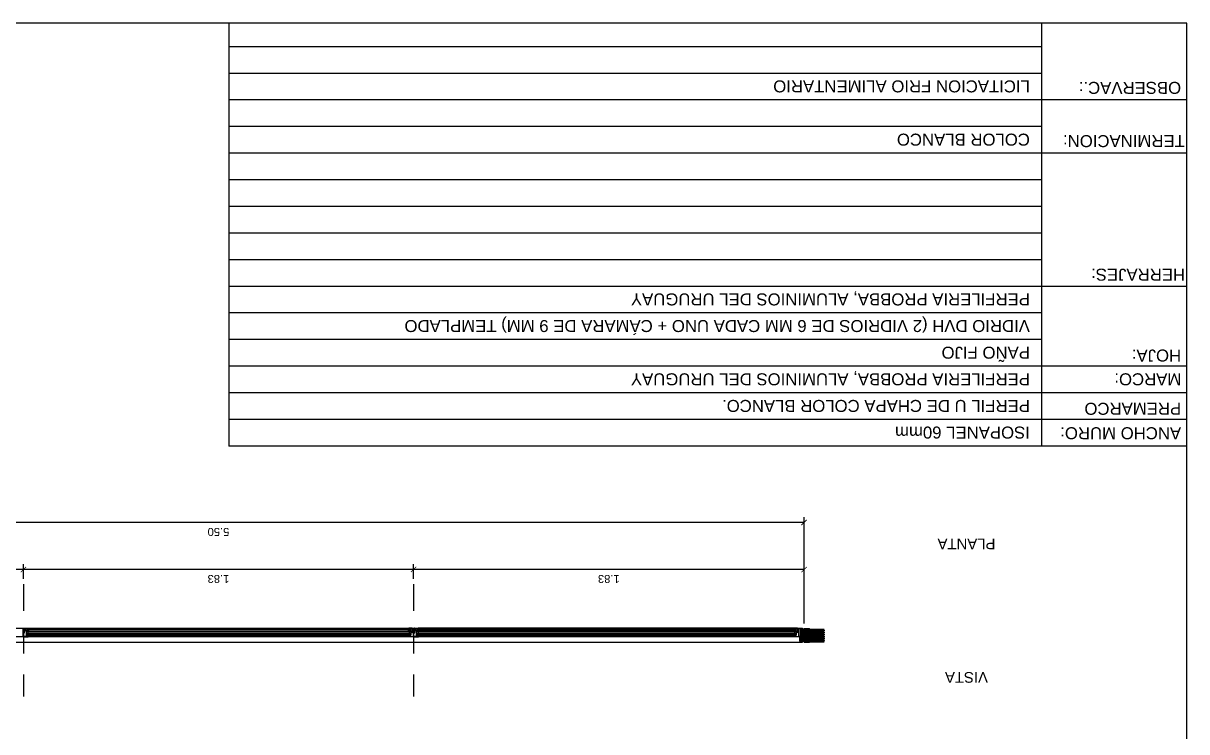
# Model space of a CAD drawing. Header units: millimetres. Extents: x -108.9 to -34.4, y 209.3 to 216.5.
# Drawn here: x -49.32 to -43.85, y 213.15 to 216.48 of the extents above; entities that cross this region are included whole.
import ezdxf

# ---------------------------------------------------------------- set-up
doc = ezdxf.new("R2010")
doc.units = ezdxf.units.MM
doc.linetypes.add('CENTER', pattern=[2, 1.25, -0.25, 0.25, -0.25])
for name, color, linetype in [('25-cotas', 140, 'Continuous'), ('ACCESORIOS', 13, 'Continuous'), ('Carpinteria', 1, 'Continuous'), ('PERFILES', 2, 'Continuous'), ('SOLID', 253, 'Continuous'), ('TXT', 3, 'Continuous'), ('V-00', 8, 'Continuous'), ('V-01', 1, 'Continuous')]:
    doc.layers.add(name, color=color, linetype=linetype)
doc.styles.add('arial', font='arial.ttf')
doc.styles.add('DIM', font='arial.ttf')
doc.styles.get("Standard").update_dxf_attribs({"font": 'arial.ttf'})
doc.dimstyles.new('Cota-025', dxfattribs={"dimscale": 25, "dimtxt": 0.0015, "dimasz": 0.001, "dimexe": 0.001, "dimexo": 0.001, "dimgap": 0.001, "dimtad": 1, "dimzin": 4, "dimdsep": 46, "dimtxsty": 'DIM', "dimblk1": 'ARCHTICK', "dimblk2": 'ARCHTICK', "dimsah": 1, "dimcen": 0.0005, "dimclrd": 15, "dimclre": 9, "dimclrt": 140, "dimaunit": 1, "dimadec": 0, "dimazin": 0, "dimtfac": 1, "dimtix": 1, "dimtofl": 0, "dimtmove": 2, "dimatfit": 3, "dimldrblk": 'DOT', "dimfxl": 1, "dimtolj": 1, "dimtzin": 4, "dimarcsym": 0})

# ---------------------------------------------------------------- blocks, each defined once
blk = doc.blocks.new('11362366')
at = {"layer": 'PERFILES'}
for points in [[(375.2, 97.6, 0.017126), (374.9, 100.5, 0.051213), (373.6, 105.3, 0.067048), (372.1, 108.1, 0.236888), (368.5, 110), (350.2, 110, -0.414214), (349.2, 111), (349.2, 136.9, 0.310312), (348.9, 137.2), (345.5, 137.2, 0.414214), (345.2, 136.9), (345.2, 135.9, 0.414214), (346.1, 135), (346.1, 135.7, -0.414214), (346.4, 136), (347.9, 136, -0.414214), (348.2, 135.7), (348.2, 130.8, -0.414214), (347.9, 130.5), (346.4, 130.5, -0.414214), (346.1, 130.8), (346.1, 131.5, 0.414214), (345.2, 130.6), (345.2, 129.5, 0.414214), (345.5, 129.2), (347.8, 129.2, -0.414214), (348.1, 128.9), (348.1, 115.2), (334.8, 115.2), (334.5, 115.5), (334.2, 115.2), (333.2, 115.2), (332.9, 115.5), (332.6, 115.2), (330.5, 115.2, -0.414214), (330.2, 115.5), (330.2, 119.9, 0.414214), (329.9, 120.2), (327.9, 120.2, 0.198912), (327.6, 120.1), (326.9, 119.4, 0.188115), (326.7, 118.9, 0.376845), (327.4, 118.2), (328.6, 118.2, -0.414214), (328.9, 117.9), (328.9, 115.5, -0.414214), (328.6, 115.2), (310.8, 115.2, -0.414214), (310.5, 115.5), (310.5, 117.9, -0.414214), (310.8, 118.2), (312, 118.2, 0.380473), (312.7, 118.9), (312.7, 118.9, 0.188115), (312.5, 119.4), (311.8, 120.1, 0.198912), (311.6, 120.2), (309.5, 120.2, 0.414214), (309.2, 119.9), (309.2, 97.3), (316.1, 97.3), (316.1, 91.3), (311.2, 91.3), (311.2, 90.2), (317.2, 90.2), (317.2, 90.7), (319.2, 90.7), (319.2, 91.8), (317.2, 91.8), (317.2, 97.3), (324.4, 97.3), (324.7, 97), (325, 97.3), (325.5, 97.3), (325.8, 97), (326.1, 97.3), (357.2, 97.3), (358.4, 97.3), (358.7, 97), (359, 97.3), (359.5, 97.3), (359.8, 97), (360.1, 97.3), (367.2, 97.3), (367.2, 91.8), (365.2, 91.8), (365.2, 90.7), (367.2, 90.7), (367.2, 90.2), (373.2, 90.2), (373.2, 91.3), (368.3, 91.3), (368.3, 97.3), (374.9, 97.3, 0.439514)], [(311.3, 114.1), (310.3, 113.1), (310.3, 110), (312.5, 110), (312.5, 108.9), (310.3, 108.9), (310.3, 98.4), (357.2, 98.4), (374.1, 98.4, 0.011867), (373.8, 100.3, 0.051213), (372.6, 104.9, 0.067), (371.2, 107.4, 0.236741), (368.5, 108.9), (368.2, 108.9), (368.2, 107.5), (367.1, 107.5), (367.1, 108.9), (348.1, 108.9), (348.1, 113.1), (347.1, 114.1)]]:
    blk.add_lwpolyline(points, format="xyb", close=True, dxfattribs=at)
blk = doc.blocks.new('_ArchTick')
at = {"color": 0, "linetype": 'ByBlock', "const_width": 0.15}
blk.add_lwpolyline([(-0.5, -0.5), (0.5, 0.5)], dxfattribs=at)
blk = doc.blocks.new('*D33')
at = {"layer": '25-cotas', "color": 9, "lineweight": -2, "transparency": 16777216}
for p, q in [((-51.1502, 213.6589), (-51.1502, 214.1576)), ((-45.6502, 213.6589), (-45.6502, 214.1576))]:
    blk.add_line(p, q, dxfattribs=at)
at = {"layer": '25-cotas', "color": 15, "lineweight": -2, "transparency": 16777216}
blk.add_line((-45.6502, 214.1326), (-51.1502, 214.1326), dxfattribs=at)
at = {"layer": 'DEFPOINTS', "color": 0, "transparency": 16777216}
for p in [(-51.1502, 214.1326), (-51.1502, 213.6339), (-45.6502, 213.6339)]:
    blk.add_point(p, dxfattribs=at)
at = {"layer": '25-cotas', "color": 15, "lineweight": -2, "transparency": 16777216, "xscale": 0.025, "yscale": 0.025, "zscale": 0.025, "rotation": 180}
blk.add_blockref('_ArchTick', (-51.1502, 214.1326), dxfattribs=at)
at = {"layer": '25-cotas', "color": 15, "lineweight": -2, "transparency": 16777216, "xscale": 0.025, "yscale": 0.025, "zscale": 0.025}
blk.add_blockref('_ArchTick', (-45.6502, 214.1326), dxfattribs=at)
at = {"layer": '25-cotas', "color": 140, "transparency": 16777216, "insert": (-48.4002, 214.0884), "char_height": 0.0375, "attachment_point": 5, "rotation": 180, "style": 'DIM'}
blk.add_mtext('\\A1;5.50', dxfattribs=at)
blk = doc.blocks.new('_Dot')
at = {"color": 0, "linetype": 'ByBlock', "lineweight": -2}
blk.add_line((-0.5, 0), (-1, 0), dxfattribs=at)
at = {"color": 0, "linetype": 'ByBlock', "const_width": 0.5}
blk.add_lwpolyline([(-0.25, 0, 1), (0.25, 0, 1)], format="xyb", close=True, dxfattribs=at)
blk = doc.blocks.new('*D34')
at = {"layer": '25-cotas', "color": 9, "lineweight": -2, "transparency": 16777216}
for p, q in [((-47.4842, 213.868), (-47.4842, 213.9367)), ((-45.6502, 213.9332), (-45.6502, 213.9367))]:
    blk.add_line(p, q, dxfattribs=at)
at = {"layer": '25-cotas', "color": 15, "lineweight": -2, "transparency": 16777216}
blk.add_line((-45.6502, 213.9117), (-47.4842, 213.9117), dxfattribs=at)
at = {"layer": 'DEFPOINTS', "color": 0, "transparency": 16777216}
for p in [(-47.4842, 213.9117), (-45.6502, 213.9082), (-47.4842, 213.843)]:
    blk.add_point(p, dxfattribs=at)
at = {"layer": '25-cotas', "color": 15, "lineweight": -2, "transparency": 16777216, "xscale": 0.025, "yscale": 0.025, "zscale": 0.025, "rotation": 180}
blk.add_blockref('_ArchTick', (-47.4842, 213.9117), dxfattribs=at)
at = {"layer": '25-cotas', "color": 15, "lineweight": -2, "transparency": 16777216, "xscale": 0.025, "yscale": 0.025, "zscale": 0.025}
blk.add_blockref('_ArchTick', (-45.6502, 213.9117), dxfattribs=at)
at = {"layer": '25-cotas', "color": 140, "transparency": 16777216, "insert": (-46.5672, 213.8676), "char_height": 0.0375, "attachment_point": 5, "rotation": 180, "style": 'DIM'}
blk.add_mtext('\\A1;1.83', dxfattribs=at)
blk = doc.blocks.new('*D35')
at = {"layer": '25-cotas', "color": 9, "lineweight": -2, "transparency": 16777216}
for p, q in [((-49.3162, 213.868), (-49.3162, 213.9367)), ((-47.4842, 213.868), (-47.4842, 213.9367))]:
    blk.add_line(p, q, dxfattribs=at)
at = {"layer": '25-cotas', "color": 15, "lineweight": -2, "transparency": 16777216}
blk.add_line((-47.4842, 213.9117), (-49.3162, 213.9117), dxfattribs=at)
at = {"layer": 'DEFPOINTS', "color": 0, "transparency": 16777216}
for p in [(-49.3162, 213.9117), (-49.3162, 213.843), (-47.4842, 213.843)]:
    blk.add_point(p, dxfattribs=at)
at = {"layer": '25-cotas', "color": 15, "lineweight": -2, "transparency": 16777216, "xscale": 0.025, "yscale": 0.025, "zscale": 0.025, "rotation": 180}
blk.add_blockref('_ArchTick', (-49.3162, 213.9117), dxfattribs=at)
at = {"layer": '25-cotas', "color": 15, "lineweight": -2, "transparency": 16777216, "xscale": 0.025, "yscale": 0.025, "zscale": 0.025}
blk.add_blockref('_ArchTick', (-47.4842, 213.9117), dxfattribs=at)
at = {"layer": '25-cotas', "color": 140, "transparency": 16777216, "insert": (-48.4002, 213.8676), "char_height": 0.0375, "attachment_point": 5, "rotation": 180, "style": 'DIM'}
blk.add_mtext('\\A1;1.83', dxfattribs=at)
blk = doc.blocks.new('*D36')
at = {"layer": '25-cotas', "color": 9, "lineweight": -2, "transparency": 16777216}
for p, q in [((-51.1502, 213.9332), (-51.1502, 213.9367)), ((-49.3162, 213.868), (-49.3162, 213.9367))]:
    blk.add_line(p, q, dxfattribs=at)
at = {"layer": '25-cotas', "color": 15, "lineweight": -2, "transparency": 16777216}
blk.add_line((-49.3162, 213.9117), (-51.1502, 213.9117), dxfattribs=at)
at = {"layer": 'DEFPOINTS', "color": 0, "transparency": 16777216}
for p in [(-51.1502, 213.9117), (-51.1502, 213.9082), (-49.3162, 213.843)]:
    blk.add_point(p, dxfattribs=at)
at = {"layer": '25-cotas', "color": 15, "lineweight": -2, "transparency": 16777216, "xscale": 0.025, "yscale": 0.025, "zscale": 0.025, "rotation": 180}
blk.add_blockref('_ArchTick', (-51.1502, 213.9117), dxfattribs=at)
at = {"layer": '25-cotas', "color": 15, "lineweight": -2, "transparency": 16777216, "xscale": 0.025, "yscale": 0.025, "zscale": 0.025}
blk.add_blockref('_ArchTick', (-49.3162, 213.9117), dxfattribs=at)
at = {"layer": '25-cotas', "color": 140, "transparency": 16777216, "insert": (-50.2332, 213.8676), "char_height": 0.0375, "attachment_point": 5, "rotation": 180, "style": 'DIM'}
blk.add_mtext('\\A1;1.83', dxfattribs=at)

msp = doc.modelspace()

# ---------------------------------------------------------------- hatches: boundary and pattern name
at = {"layer": 'Carpinteria'}
h = msp.add_hatch(dxfattribs=at)
h.set_pattern_fill('DOTS', color=9, scale=0.007, angle=360, style=0)
h.set_pattern_definition([(360, (-49.4649117, 213.93757227), (0.00021875, 0.0004375), [0, -0.0004375])])
h.paths.add_polyline_path([(-49.2927, 213.601, -0.056079), (-49.2916, 213.6019), (-49.2954, 213.6019), (-49.2953, 213.6017, -0.218221), (-49.295, 213.601)])
h.paths.add_polyline_path([(-49.2935, 213.5999, -0.053621), (-49.2927, 213.601), (-49.295, 213.601, -0.176262), (-49.2952, 213.6004), (-49.2952, 213.6002), (-49.2955, 213.6002, -0.074558), (-49.2958, 213.6001), (-49.2956, 213.5996, -0.198912), (-49.2949, 213.5999), (-49.2939, 213.5999)])
h.paths.add_polyline_path([(-49.2936, 213.5996, -0.013126), (-49.2935, 213.5999), (-49.2939, 213.5999, -0.414214)])
h = msp.add_hatch(dxfattribs=at)
h.set_pattern_fill('DOTS', color=9, scale=0.007, angle=360, style=0)
h.set_pattern_definition([(360, (-47.6329121, 213.93757227), (0.00021875, 0.0004375), [0, -0.0004375])])
h.paths.add_polyline_path([(-47.4607, 213.601, -0.056079), (-47.4596, 213.6019), (-47.4634, 213.6019), (-47.4633, 213.6017, -0.218221), (-47.463, 213.601)])
h.paths.add_polyline_path([(-47.4615, 213.5999, -0.053621), (-47.4607, 213.601), (-47.463, 213.601, -0.176262), (-47.4632, 213.6004), (-47.4632, 213.6002), (-47.4635, 213.6002, -0.074558), (-47.4638, 213.6001), (-47.4636, 213.5996, -0.198912), (-47.4629, 213.5999), (-47.4619, 213.5999)])
h.paths.add_polyline_path([(-47.4616, 213.5996, -0.013126), (-47.4615, 213.5999), (-47.4619, 213.5999, -0.414214)])
h = msp.add_hatch(dxfattribs=at)
h.set_pattern_fill('DOTS', color=9, scale=0.007, angle=360, style=0)
h.set_pattern_definition([(180, (-45.5259168, 213.93757227), (-0.00021875, 0.0004375), [0, -0.0004375])])
h.paths.add_polyline_path([(-45.6982, 213.601, 0.056079), (-45.6992, 213.6019), (-45.6954, 213.6019), (-45.6955, 213.6017, 0.218221), (-45.6958, 213.601)])
h.paths.add_polyline_path([(-45.6973, 213.5999, 0.053621), (-45.6982, 213.601), (-45.6958, 213.601, 0.176262), (-45.6956, 213.6004), (-45.6956, 213.6002), (-45.6953, 213.6002, 0.074558), (-45.695, 213.6001), (-45.6953, 213.5996, 0.198912), (-45.6959, 213.5999), (-45.6969, 213.5999)])
h.paths.add_polyline_path([(-45.6972, 213.5996, 0.013126), (-45.6973, 213.5999), (-45.6969, 213.5999, 0.414214)])
at = {"layer": 'V-00'}
h = msp.add_hatch(dxfattribs=at)
h.set_pattern_fill('HONEY', color=256, scale=0.001, angle=90, style=0)
h.set_pattern_definition([(270, (0, 0), (0.002749630645, -0.0047625), [0.003175, -0.00635]), (30, (0, 0), (0.002749630663, 0.00476249999), [0.003175, -0.00635]), (330, (0, 0), (0.005499261308, -1e-11), [-0.00635, 0.003175])])
h.paths.add_polyline_path([(-45.5556, 213.5729), (-45.6232, 213.5729), (-45.6232, 213.5739), (-45.6472, 213.5739), (-45.6472, 213.6299), (-45.6232, 213.6299), (-45.6232, 213.6309), (-45.5556, 213.6309)])

# ---------------------------------------------------------------- linework, layer by layer
at = {"layer": 'ACCESORIOS'}
for p, q in [((-49.2956, 213.5996), (-49.2958, 213.6002)), ((-47.4636, 213.5996), (-47.4638, 213.6002))]:
    msp.add_line(p, q, dxfattribs=at)
at = {"layer": 'Carpinteria'}
for p, q in [((-51.1191, 213.6358), (-47.5067, 213.6358)), ((-47.5069, 213.6294), (-49.2935, 213.6294)), ((-45.6813, 213.6358), (-47.4617, 213.6358)), ((-45.6978, 213.6294), (-47.4615, 213.6294)), ((-51.1428, 213.5699), (-45.6576, 213.5699)), ((-47.5064, 213.5959), (-51.1035, 213.5959)), ((-49.2935, 213.5999), (-47.5069, 213.5999)), ((-45.6969, 213.5999), (-47.4619, 213.5999)), ((-45.6969, 213.5959), (-47.4619, 213.5959))]:
    msp.add_line(p, q, dxfattribs=at)
at = {"layer": 'Carpinteria', "color": 9}
for p, q in [((-49.3036, 213.6239), (-49.3036, 213.6029)), ((-49.3036, 213.6239), (-47.4967, 213.6239)), ((-49.3036, 213.6229), (-47.4967, 213.6229)), ((-49.3036, 213.6219), (-47.4967, 213.6219)), ((-49.3036, 213.6209), (-47.4967, 213.6209)), ((-47.4967, 213.6239), (-47.4967, 213.6029)), ((-45.6872, 213.6239), (-47.4716, 213.6239)), ((-47.4716, 213.6239), (-47.4716, 213.6029)), ((-45.6872, 213.6229), (-47.4716, 213.6229)), ((-45.6872, 213.6219), (-47.4716, 213.6219)), ((-45.6872, 213.6209), (-47.4716, 213.6209)), ((-45.6872, 213.6239), (-45.6872, 213.6029)), ((-45.6636, 213.6208), (-45.663, 213.6213)), ((-45.6607, 213.5784), (-45.6607, 213.6344)), ((-45.6607, 213.6219), (-45.6587, 213.6219)), ((-45.6607, 213.6199), (-45.6607, 213.6219)), ((-45.6595, 213.6219), (-45.6573, 213.6219)), ((-45.6573, 213.6159), (-45.6573, 213.6239)), ((-45.6562, 213.6182), (-45.6562, 213.6215)), ((-49.3036, 213.6199), (-47.4967, 213.6199)), ((-49.3036, 213.6189), (-47.4967, 213.6189)), ((-47.4967, 213.6179), (-49.3036, 213.6179)), ((-47.4967, 213.6089), (-49.3036, 213.6089)), ((-49.3036, 213.6079), (-47.4967, 213.6079)), ((-49.3036, 213.6069), (-47.4967, 213.6069)), ((-49.3036, 213.6059), (-47.4967, 213.6059)), ((-49.3036, 213.6049), (-47.4967, 213.6049)), ((-49.3036, 213.6039), (-47.4967, 213.6039)), ((-49.3036, 213.6029), (-47.4967, 213.6029)), ((-49.2949, 213.6179), (-49.2949, 213.6079)), ((-47.5054, 213.6179), (-47.5054, 213.6089)), ((-47.5048, 213.5996), (-47.5046, 213.6002)), ((-45.6872, 213.6199), (-47.4716, 213.6199)), ((-45.6872, 213.6189), (-47.4716, 213.6189)), ((-45.6872, 213.6179), (-47.4716, 213.6179)), ((-45.6872, 213.6089), (-47.4716, 213.6089)), ((-45.6872, 213.6079), (-47.4716, 213.6079)), ((-45.6872, 213.6069), (-47.4716, 213.6069)), ((-45.6872, 213.6059), (-47.4716, 213.6059)), ((-45.6872, 213.6049), (-47.4716, 213.6049)), ((-45.6872, 213.6039), (-47.4716, 213.6039)), ((-45.6872, 213.6029), (-47.4716, 213.6029)), ((-47.4629, 213.6179), (-47.4629, 213.6079)), ((-45.6959, 213.6179), (-45.6959, 213.6089)), ((-45.6953, 213.5996), (-45.695, 213.6002)), ((-45.6636, 213.6189), (-45.663, 213.6184)), ((-45.6636, 213.5868), (-45.663, 213.5873)), ((-45.6636, 213.5849), (-45.663, 213.5844)), ((-45.6607, 213.6199), (-45.6607, 213.6178)), ((-45.6607, 213.6178), (-45.6587, 213.6178)), ((-45.6607, 213.5879), (-45.6587, 213.5879)), ((-45.6607, 213.5859), (-45.6607, 213.5879)), ((-45.6607, 213.5859), (-45.6607, 213.5838)), ((-45.6607, 213.5838), (-45.6587, 213.5838)), ((-45.6595, 213.6178), (-45.6573, 213.6178)), ((-45.6595, 213.5879), (-45.6573, 213.5879)), ((-45.6595, 213.5838), (-45.6573, 213.5838)), ((-45.6573, 213.5819), (-45.6573, 213.5899)), ((-45.6562, 213.5842), (-45.6562, 213.5875))]:
    msp.add_line(p, q, dxfattribs=at)
for points in [[(-49.2982, 213.6239, -0.911943), (-49.299, 213.6236), (-49.3002, 213.6259, 0.275929), (-49.3003, 213.626), (-49.3024, 213.626, -0.916571), (-49.3026, 213.6277), (-49.297, 213.6284, -0.527157), (-49.2969, 213.6283), (-49.2971, 213.6275, 0.485366), (-49.297, 213.6274), (-49.2932, 213.6274, 0.507097), (-49.2931, 213.6275), (-49.2935, 213.6287, -1.032778), (-49.2925, 213.629), (-49.2908, 213.6231, -1), (-49.2916, 213.6229), (-49.2926, 213.6259, 0.327055), (-49.2927, 213.626), (-49.295, 213.626, 0.507097), (-49.2951, 213.6259), (-49.2944, 213.6239, -0.911943), (-49.2952, 213.6236), (-49.2965, 213.626, 0.275929), (-49.2966, 213.626), (-49.2988, 213.626, 0.507097), (-49.2989, 213.6259)], [(-47.5022, 213.6239, 0.911943), (-47.5014, 213.6236), (-47.5002, 213.6259, -0.275929), (-47.5001, 213.626), (-47.498, 213.626, 0.916571), (-47.4978, 213.6277), (-47.5034, 213.6284, 0.527157), (-47.5035, 213.6283), (-47.5033, 213.6275, -0.485366), (-47.5034, 213.6274), (-47.5072, 213.6274, -0.507097), (-47.5073, 213.6275), (-47.5069, 213.6287, 1.032778), (-47.5079, 213.629), (-47.5095, 213.6231, 1), (-47.5088, 213.6229), (-47.5078, 213.6259, -0.327055), (-47.5077, 213.626), (-47.5054, 213.626, -0.507097), (-47.5053, 213.6259), (-47.5059, 213.6239, 0.911943), (-47.5052, 213.6236), (-47.5039, 213.626, -0.275929), (-47.5038, 213.626), (-47.5016, 213.626, -0.507097), (-47.5015, 213.6259)], [(-47.4662, 213.6239, -0.911943), (-47.467, 213.6236), (-47.4682, 213.6259, 0.275929), (-47.4683, 213.626), (-47.4704, 213.626, -0.916571), (-47.4706, 213.6277), (-47.465, 213.6284, -0.527157), (-47.4649, 213.6283), (-47.4651, 213.6275, 0.485366), (-47.465, 213.6274), (-47.4612, 213.6274, 0.507097), (-47.4611, 213.6275), (-47.4615, 213.6287, -1.032778), (-47.4605, 213.629), (-47.4588, 213.6231, -1), (-47.4596, 213.6229), (-47.4606, 213.6259, 0.327055), (-47.4607, 213.626), (-47.463, 213.626, 0.507097), (-47.4631, 213.6259), (-47.4624, 213.6239, -0.911943), (-47.4632, 213.6236), (-47.4645, 213.626, 0.275929), (-47.4646, 213.626), (-47.4668, 213.626, 0.507097), (-47.4669, 213.6259)], [(-45.6926, 213.6239, 0.911943), (-45.6919, 213.6236), (-45.6906, 213.6259, -0.275929), (-45.6905, 213.626), (-45.6884, 213.626, 0.916571), (-45.6882, 213.6277), (-45.6938, 213.6284, 0.527157), (-45.6939, 213.6283), (-45.6937, 213.6275, -0.485366), (-45.6938, 213.6274), (-45.6977, 213.6274, -0.507097), (-45.6978, 213.6275), (-45.6974, 213.6287, 1.032778), (-45.6983, 213.629), (-45.7, 213.6231, 1), (-45.6992, 213.6229), (-45.6982, 213.6259, -0.327055), (-45.6982, 213.626), (-45.6958, 213.626, -0.507097), (-45.6957, 213.6259), (-45.6964, 213.6239, 0.911943), (-45.6956, 213.6236), (-45.6944, 213.626, -0.275929), (-45.6943, 213.626), (-45.6921, 213.626, -0.507097), (-45.692, 213.6259)], [(-49.2957, 213.6028), (-49.2952, 213.6013), (-49.2952, 213.6002), (-49.2967, 213.6002, 0.414214), (-49.297, 213.5999), (-49.297, 213.5987), (-49.2957, 213.5987, -0.878927), (-49.2956, 213.5977), (-49.2975, 213.5972, -0.129412), (-49.2978, 213.5972), (-49.2997, 213.5977, -0.878927), (-49.2995, 213.5987), (-49.2982, 213.5987), (-49.2982, 213.5999, 0.414214), (-49.2985, 213.6002), (-49.3012, 213.6002, -0.414214), (-49.3015, 213.6005), (-49.3015, 213.6012), (-49.3019, 213.6026, -1), (-49.3011, 213.6028), (-49.3006, 213.6012), (-49.2997, 213.6012), (-49.3001, 213.6026, -1), (-49.2993, 213.6028), (-49.2988, 213.6012), (-49.2979, 213.6012), (-49.2983, 213.6026, -1), (-49.2975, 213.6028), (-49.297, 213.6012), (-49.2961, 213.6012), (-49.2965, 213.6026, -1)], [(-47.5047, 213.6028), (-47.5051, 213.6013), (-47.5051, 213.6002), (-47.5037, 213.6002, -0.414214), (-47.5034, 213.5999), (-47.5034, 213.5987), (-47.5046, 213.5987, 0.878927), (-47.5048, 213.5977), (-47.5029, 213.5972, 0.129412), (-47.5026, 213.5972), (-47.5007, 213.5977, 0.878927), (-47.5008, 213.5987), (-47.5022, 213.5987), (-47.5022, 213.5999, -0.414214), (-47.5019, 213.6002), (-47.4991, 213.6002, 0.414214), (-47.4988, 213.6005), (-47.4988, 213.6012), (-47.4985, 213.6026, 1), (-47.4993, 213.6028), (-47.4998, 213.6012), (-47.5006, 213.6012), (-47.5003, 213.6026, 1), (-47.5011, 213.6028), (-47.5016, 213.6012), (-47.5024, 213.6012), (-47.5021, 213.6026, 1), (-47.5029, 213.6028), (-47.5034, 213.6012), (-47.5042, 213.6012), (-47.5039, 213.6026, 1)], [(-47.4637, 213.6028), (-47.4632, 213.6013), (-47.4632, 213.6002), (-47.4647, 213.6002, 0.414214), (-47.465, 213.5999), (-47.465, 213.5987), (-47.4637, 213.5987, -0.878927), (-47.4636, 213.5977), (-47.4655, 213.5972, -0.129412), (-47.4658, 213.5972), (-47.4677, 213.5977, -0.878927), (-47.4675, 213.5987), (-47.4662, 213.5987), (-47.4662, 213.5999, 0.414214), (-47.4665, 213.6002), (-47.4692, 213.6002, -0.414214), (-47.4695, 213.6005), (-47.4695, 213.6012), (-47.4699, 213.6026, -1), (-47.4691, 213.6028), (-47.4686, 213.6012), (-47.4677, 213.6012), (-47.4681, 213.6026, -1), (-47.4673, 213.6028), (-47.4668, 213.6012), (-47.4659, 213.6012), (-47.4663, 213.6026, -1), (-47.4655, 213.6028), (-47.465, 213.6012), (-47.4641, 213.6012), (-47.4645, 213.6026, -1)], [(-45.6952, 213.6028), (-45.6956, 213.6013), (-45.6956, 213.6002), (-45.6941, 213.6002, -0.414214), (-45.6938, 213.5999), (-45.6938, 213.5987), (-45.6951, 213.5987, 0.878927), (-45.6952, 213.5977), (-45.6933, 213.5972, 0.129412), (-45.6931, 213.5972), (-45.6912, 213.5977, 0.878927), (-45.6913, 213.5987), (-45.6926, 213.5987), (-45.6926, 213.5999, -0.414214), (-45.6923, 213.6002), (-45.6896, 213.6002, 0.414214), (-45.6893, 213.6005), (-45.6893, 213.6012), (-45.6889, 213.6026, 1), (-45.6898, 213.6028), (-45.6902, 213.6012), (-45.6911, 213.6012), (-45.6907, 213.6026, 1), (-45.6916, 213.6028), (-45.692, 213.6012), (-45.6929, 213.6012), (-45.6925, 213.6026, 1), (-45.6934, 213.6028), (-45.6938, 213.6012), (-45.6947, 213.6012), (-45.6943, 213.6026, 1)]]:
    msp.add_lwpolyline(points, format="xyb", close=True, dxfattribs=at)
msp.add_lwpolyline([(-45.6587, 213.6344), (-45.6686, 213.6344), (-45.6686, 213.5784), (-45.6587, 213.5784)], close=True, dxfattribs=at)
at = {"layer": 'Carpinteria', "color": 2}
for points in [[(-45.6252, 213.6339), (-45.6502, 213.6339), (-45.6502, 213.5699), (-45.6252, 213.5699), (-45.6252, 213.5709), (-45.6492, 213.5709), (-45.6492, 213.6329), (-45.6252, 213.6329), (-45.6252, 213.6339)], [(-45.6232, 213.6309), (-45.6482, 213.6309), (-45.6482, 213.5729), (-45.6232, 213.5729), (-45.6232, 213.5739), (-45.6472, 213.5739), (-45.6472, 213.6299), (-45.6232, 213.6299), (-45.6232, 213.6309)]]:
    msp.add_lwpolyline(points, dxfattribs=at)
at = {"layer": 'Carpinteria', "color": 9}
for centre, radius, start, end in [((-45.6632, 213.6198), 0.00103, 113.0086, 178.876), ((-45.6628, 213.6222), 0.000965, 122.8147, 252.717), ((-45.6623, 213.6219), 0.00157, 0, 131.2634), ((-45.6635, 213.6199), 0.00147, 356.9042, 72.2814), ((-45.6628, 213.6199), 0.00677, 14.4133, 36.2115), ((-49.2878, 213.5967), 0.00648, 103.9501, 153.4256), ((-47.5125, 213.5967), 0.00648, 26.5744, 76.0499), ((-47.4558, 213.5967), 0.00648, 103.9501, 153.4256), ((-45.703, 213.5967), 0.00648, 26.5744, 76.0499), ((-45.6632, 213.6199), 0.00103, 181.124, 246.9914), ((-45.6632, 213.5858), 0.00103, 113.0086, 178.876), ((-45.6632, 213.5859), 0.00103, 181.124, 246.9914), ((-45.6628, 213.6175), 0.000965, 107.283, 237.1853), ((-45.6628, 213.5882), 0.000965, 122.8147, 252.717), ((-45.6628, 213.5835), 0.000965, 107.283, 237.1853), ((-45.6623, 213.6178), 0.00157, 228.7366, 0), ((-45.6623, 213.5879), 0.00157, 0, 131.2634), ((-45.6623, 213.5838), 0.00157, 228.7366, 0), ((-45.6635, 213.6198), 0.00147, 287.7186, 3.0958), ((-45.6635, 213.5859), 0.00147, 356.9042, 72.2814), ((-45.6635, 213.5858), 0.00147, 287.7186, 3.0958), ((-45.6628, 213.6199), 0.00677, 323.7885, 345.5867), ((-45.6628, 213.5859), 0.00677, 14.4133, 36.2115), ((-45.6628, 213.5859), 0.00677, 323.7885, 345.5867)]:
    msp.add_arc(centre, radius, start, end, dxfattribs=at)
at = {"layer": 'DEFPOINTS'}
for points in [[(-52.3534, 216.4768), (-52.3534, 209.3018), (-43.8534, 209.3018), (-43.8534, 216.4768)], [(-43.8534, 216.4768), (-52.3534, 216.4768), (-52.3534, 209.3018), (-43.8534, 209.3018)]]:
    msp.add_lwpolyline(points, close=True, dxfattribs=at)
at = {"layer": 'PERFILES'}
msp.add_lwpolyline([(-49.3214, 213.6359), (-49.3109, 213.6359)], dxfattribs=at)
for points in [[(-49.317, 213.6162, 0.414214), (-49.3167, 213.6165), (-49.3167, 213.6343, 0.414214), (-49.317, 213.6346)], [(-49.3167, 213.5959), (-49.2939, 213.5959, 0.310312), (-49.2936, 213.5962), (-49.2936, 213.5996, 0.414214), (-49.2939, 213.5999), (-49.2949, 213.5999, 0.414214), (-49.2958, 213.599), (-49.2951, 213.599, -0.414214), (-49.2948, 213.5987), (-49.2948, 213.5972, -0.414214), (-49.2951, 213.5969), (-49.3, 213.5969, -0.414214), (-49.3003, 213.5972), (-49.3003, 213.5987, -0.414214), (-49.3, 213.599), (-49.2993, 213.599, 0.414214), (-49.3002, 213.5999), (-49.3013, 213.5999, 0.414214), (-49.3016, 213.5996), (-49.3016, 213.5973, -0.414214), (-49.3019, 213.597), (-49.3156, 213.597), (-49.3156, 213.6103), (-49.3153, 213.6106), (-49.3156, 213.6109), (-49.3156, 213.6119), (-49.3153, 213.6122), (-49.3156, 213.6125), (-49.3156, 213.6146, -0.414214), (-49.3153, 213.6149), (-49.3109, 213.6149, 0.414214), (-49.3106, 213.6152), (-49.3106, 213.6172, 0.198912), (-49.3107, 213.6174), (-49.3114, 213.6181, 0.188115), (-49.3119, 213.6184, 0.376845), (-49.3126, 213.6177), (-49.3126, 213.6165, -0.414214), (-49.3129, 213.6162), (-49.3153, 213.6162, -0.414214), (-49.3156, 213.6165), (-49.3156, 213.6343, -0.414214), (-49.3153, 213.6346), (-49.3129, 213.6346, -0.414214), (-49.3126, 213.6343), (-49.3126, 213.6331, 0.380473), (-49.3119, 213.6324), (-49.3119, 213.6324, 0.188115), (-49.3114, 213.6326), (-49.3107, 213.6333, 0.198912), (-49.3106, 213.6335), (-49.3106, 213.6356, 0.414214), (-49.3109, 213.6359)], [(-49.2953, 213.628, 0.668179), (-49.2955, 213.6286), (-49.3012, 213.6286, -0.414214), (-49.3015, 213.6289), (-49.3015, 213.6295, -0.414214), (-49.3012, 213.6298), (-49.2949, 213.6298, 0.414214), (-49.2946, 213.6301), (-49.2946, 213.6343, 0.414214), (-49.2951, 213.6348), (-49.3079, 213.6348, 0.414214), (-49.3084, 213.6343), (-49.3084, 213.6219), (-49.3124, 213.6219, 0.217121), (-49.3131, 213.6215), (-49.314, 213.6205, 0.320103), (-49.3141, 213.6199), (-49.3129, 213.6178, -1), (-49.3138, 213.6172), (-49.3154, 213.62, -0.320103), (-49.3154, 213.6206), (-49.3139, 213.6223, -0.217121), (-49.3124, 213.623), (-49.3095, 213.623), (-49.3095, 213.6314), (-49.3144, 213.6314, -0.767327), (-49.3147, 213.6324), (-49.3133, 213.6332, -0.414214), (-49.313, 213.6332), (-49.3126, 213.6325), (-49.3095, 213.6325), (-49.3095, 213.634), (-49.3102, 213.634, -0.414214), (-49.3104, 213.6342), (-49.3104, 213.6348, -0.414214), (-49.3102, 213.635), (-49.3095, 213.635), (-49.3095, 213.6356, -0.414214), (-49.3092, 213.6359), (-49.2938, 213.6359, -0.414214), (-49.2935, 213.6356), (-49.2935, 213.6277, -0.414214), (-49.2938, 213.6274), (-49.2952, 213.6274, -0.668179), (-49.2954, 213.6279), (-49.2953, 213.628), (-49.2954, 213.6279)], [(-47.5051, 213.628, -0.668179), (-47.5049, 213.6286), (-47.4992, 213.6286, 0.414214), (-47.4989, 213.6289), (-47.4989, 213.6295, 0.414214), (-47.4992, 213.6298), (-47.5055, 213.6298, -0.414214), (-47.5058, 213.6301), (-47.5058, 213.6343, -0.414214), (-47.5053, 213.6348), (-47.4925, 213.6348, -0.414214), (-47.492, 213.6343), (-47.492, 213.6219), (-47.488, 213.6219, -0.217121), (-47.4873, 213.6215), (-47.4864, 213.6205, -0.320103), (-47.4863, 213.6199), (-47.4875, 213.6178, 1), (-47.4866, 213.6172), (-47.4849, 213.62, 0.320103), (-47.485, 213.6206), (-47.4865, 213.6223, 0.217121), (-47.488, 213.623), (-47.4909, 213.623), (-47.4909, 213.6314), (-47.4859, 213.6314, 0.767327), (-47.4857, 213.6324), (-47.4871, 213.6332, 0.414214), (-47.4874, 213.6332), (-47.4878, 213.6325), (-47.4909, 213.6325), (-47.4909, 213.634), (-47.4902, 213.634, 0.414214), (-47.49, 213.6342), (-47.49, 213.6348, 0.414214), (-47.4902, 213.635), (-47.4909, 213.635), (-47.4909, 213.6356, 0.414214), (-47.4912, 213.6359), (-47.5066, 213.6359, 0.414214), (-47.5069, 213.6356), (-47.5069, 213.6277, 0.414214), (-47.5066, 213.6274), (-47.5052, 213.6274, 0.668179), (-47.505, 213.6279), (-47.5051, 213.628), (-47.505, 213.6279)], [(-47.4847, 213.5959), (-47.5064, 213.5959, -0.310312), (-47.5067, 213.5962), (-47.5067, 213.5996, -0.414214), (-47.5064, 213.5999), (-47.5054, 213.5999, -0.414214), (-47.5045, 213.599), (-47.5052, 213.599, 0.414214), (-47.5055, 213.5987), (-47.5055, 213.5972, 0.414214), (-47.5052, 213.5969), (-47.5003, 213.5969, 0.414214), (-47.5, 213.5972), (-47.5, 213.5987, 0.414214), (-47.5003, 213.599), (-47.501, 213.599, -0.414214), (-47.5001, 213.5999), (-47.499, 213.5999, -0.414214), (-47.4987, 213.5996), (-47.4987, 213.5973, 0.414214), (-47.4984, 213.597), (-47.4847, 213.597), (-47.4847, 213.6103), (-47.485, 213.6106), (-47.4847, 213.6109), (-47.4847, 213.6119), (-47.485, 213.6122), (-47.4847, 213.6125), (-47.4847, 213.6146, 0.414214), (-47.485, 213.6149), (-47.4894, 213.6149, -0.414214), (-47.4897, 213.6152), (-47.4897, 213.6172, -0.198912), (-47.4897, 213.6174), (-47.4889, 213.6181, -0.188115), (-47.4884, 213.6184, -0.376845), (-47.4877, 213.6177), (-47.4877, 213.6165, 0.414214), (-47.4874, 213.6162), (-47.485, 213.6162, 0.414214), (-47.4847, 213.6165), (-47.4847, 213.6343, 0.414214), (-47.485, 213.6346), (-47.4874, 213.6346, 0.414214), (-47.4877, 213.6343), (-47.4877, 213.6331, -0.380473), (-47.4885, 213.6324), (-47.4884, 213.6324, -0.188115), (-47.4889, 213.6326), (-47.4897, 213.6333, -0.198912), (-47.4897, 213.6335), (-47.4897, 213.6356, -0.414214), (-47.4894, 213.6359), (-47.4789, 213.6359)], [(-47.4847, 213.5959), (-47.4619, 213.5959, 0.310312), (-47.4616, 213.5962), (-47.4616, 213.5996, 0.414214), (-47.4619, 213.5999), (-47.4629, 213.5999, 0.414214), (-47.4638, 213.599), (-47.4631, 213.599, -0.414214), (-47.4628, 213.5987), (-47.4628, 213.5972, -0.414214), (-47.4631, 213.5969), (-47.468, 213.5969, -0.414214), (-47.4683, 213.5972), (-47.4683, 213.5987, -0.414214), (-47.468, 213.599), (-47.4673, 213.599, 0.414214), (-47.4682, 213.5999), (-47.4693, 213.5999, 0.414214), (-47.4696, 213.5996), (-47.4696, 213.5973, -0.414214), (-47.4699, 213.597), (-47.4836, 213.597), (-47.4836, 213.6103), (-47.4833, 213.6106), (-47.4836, 213.6109), (-47.4836, 213.6119), (-47.4833, 213.6122), (-47.4836, 213.6125), (-47.4836, 213.6146, -0.414214), (-47.4833, 213.6149), (-47.4789, 213.6149, 0.414214), (-47.4786, 213.6152), (-47.4786, 213.6172, 0.198912), (-47.4787, 213.6174), (-47.4794, 213.6181, 0.188115), (-47.4799, 213.6184, 0.376845), (-47.4806, 213.6177), (-47.4806, 213.6165, -0.414214), (-47.4809, 213.6162), (-47.4833, 213.6162, -0.414214), (-47.4836, 213.6165), (-47.4836, 213.6343, -0.414214), (-47.4833, 213.6346), (-47.4809, 213.6346, -0.414214), (-47.4806, 213.6343), (-47.4806, 213.6331, 0.380473), (-47.4799, 213.6324), (-47.4799, 213.6324, 0.188115), (-47.4794, 213.6326), (-47.4787, 213.6333, 0.198912), (-47.4786, 213.6335), (-47.4786, 213.6356, 0.414214), (-47.4789, 213.6359)], [(-47.4633, 213.628, 0.668179), (-47.4635, 213.6286), (-47.4692, 213.6286, -0.414214), (-47.4695, 213.6289), (-47.4695, 213.6295, -0.414214), (-47.4692, 213.6298), (-47.4629, 213.6298, 0.414214), (-47.4626, 213.6301), (-47.4626, 213.6343, 0.414214), (-47.4631, 213.6348), (-47.4759, 213.6348, 0.414214), (-47.4764, 213.6343), (-47.4764, 213.6219), (-47.4804, 213.6219, 0.217121), (-47.4811, 213.6215), (-47.482, 213.6205, 0.320103), (-47.4821, 213.6199), (-47.4809, 213.6178, -1), (-47.4818, 213.6172), (-47.4834, 213.62, -0.320103), (-47.4834, 213.6206), (-47.4819, 213.6223, -0.217121), (-47.4804, 213.623), (-47.4775, 213.623), (-47.4775, 213.6314), (-47.4824, 213.6314, -0.767327), (-47.4827, 213.6324), (-47.4813, 213.6332, -0.414214), (-47.481, 213.6332), (-47.4806, 213.6325), (-47.4775, 213.6325), (-47.4775, 213.634), (-47.4782, 213.634, -0.414214), (-47.4784, 213.6342), (-47.4784, 213.6348, -0.414214), (-47.4782, 213.635), (-47.4775, 213.635), (-47.4775, 213.6356, -0.414214), (-47.4772, 213.6359), (-47.4618, 213.6359, -0.414214), (-47.4615, 213.6356), (-47.4615, 213.6277, -0.414214), (-47.4618, 213.6274), (-47.4632, 213.6274, -0.668179), (-47.4634, 213.6279), (-47.4633, 213.628), (-47.4634, 213.6279)], [(-45.6955, 213.628, -0.668179), (-45.6953, 213.6286), (-45.6896, 213.6286, 0.414214), (-45.6893, 213.6289), (-45.6893, 213.6295, 0.414214), (-45.6896, 213.6298), (-45.6959, 213.6298, -0.414214), (-45.6962, 213.6301), (-45.6962, 213.6343, -0.414214), (-45.6957, 213.6348), (-45.6829, 213.6348, -0.414214), (-45.6824, 213.6343), (-45.6824, 213.6219), (-45.6785, 213.6219, -0.217121), (-45.6777, 213.6215), (-45.6768, 213.6205, -0.320103), (-45.6767, 213.6199), (-45.678, 213.6178, 1), (-45.677, 213.6172), (-45.6754, 213.62, 0.320103), (-45.6755, 213.6206), (-45.6769, 213.6223, 0.217121), (-45.6784, 213.623), (-45.6813, 213.623), (-45.6813, 213.6314), (-45.6764, 213.6314, 0.767327), (-45.6761, 213.6324), (-45.6776, 213.6332, 0.414214), (-45.6778, 213.6332), (-45.6783, 213.6325), (-45.6813, 213.6325), (-45.6813, 213.634), (-45.6806, 213.634, 0.414214), (-45.6804, 213.6342), (-45.6804, 213.6348, 0.414214), (-45.6806, 213.635), (-45.6813, 213.635), (-45.6813, 213.6356, 0.414214), (-45.6816, 213.6359), (-45.697, 213.6359, 0.414214), (-45.6973, 213.6356), (-45.6973, 213.6277, 0.414214), (-45.697, 213.6274), (-45.6956, 213.6274, 0.668179), (-45.6954, 213.6279), (-45.6955, 213.628), (-45.6954, 213.6279)], [(-49.3167, 213.5959), (-49.3384, 213.5959, -0.310312)], [(-49.3304, 213.597), (-49.3167, 213.597), (-49.3167, 213.6103), (-49.317, 213.6106), (-49.3167, 213.6109), (-49.3167, 213.6119), (-49.317, 213.6122), (-49.3167, 213.6125), (-49.3167, 213.6146, 0.414214), (-49.317, 213.6149)]]:
    msp.add_lwpolyline(points, format="xyb", dxfattribs=at)
at = {"layer": 'TXT'}
for p, q in [((-48.352, 216.4768), (-48.352, 214.4911)), ((-48.352, 216.4768), (-48.352, 214.4911)), ((-44.5338, 214.4911), (-44.5338, 216.4768)), ((-44.5338, 214.4911), (-44.5338, 216.4768)), ((-44.5338, 214.4911), (-44.5338, 216.4768)), ((-44.5338, 216.3668), (-48.352, 216.3668)), ((-44.5338, 216.2417), (-48.352, 216.2417)), ((-43.8534, 216.1167), (-48.352, 216.1167)), ((-44.5338, 215.9916), (-48.352, 215.9916)), ((-43.8534, 215.8666), (-48.352, 215.8666)), ((-44.5338, 215.7415), (-48.352, 215.7415)), ((-44.5338, 215.6165), (-48.352, 215.6165)), ((-44.5338, 215.4915), (-48.352, 215.4915)), ((-44.5338, 215.3664), (-48.352, 215.3664)), ((-43.8534, 215.2414), (-48.352, 215.2414)), ((-44.5338, 215.1163), (-48.352, 215.1163)), ((-44.5338, 214.9913), (-48.352, 214.9913)), ((-44.5338, 214.8662), (-48.352, 214.8662)), ((-43.8534, 214.8662), (-48.352, 214.8662)), ((-43.8534, 214.7412), (-48.352, 214.7412)), ((-43.8534, 214.6162), (-48.352, 214.6162)), ((-43.8534, 214.4911), (-48.352, 214.4911))]:
    msp.add_line(p, q, dxfattribs=at)
at = {"layer": 'V-00', "linetype": 'CENTER', "ltscale": 0.1}
for p, q in [((-49.3162, 213.843), (-49.3162, 213.3159)), ((-47.4842, 213.843), (-47.4842, 213.3159))]:
    msp.add_line(p, q, dxfattribs=at)
at = {"layer": 'V-01'}
for p, q in [((-45.6482, 213.6319), (-45.5556, 213.6319)), ((-45.6482, 213.6319), (-45.6482, 213.6309)), ((-45.6482, 213.6309), (-45.5556, 213.6309)), ((-45.6482, 213.5729), (-45.5556, 213.5729)), ((-45.6482, 213.5719), (-45.6482, 213.5729)), ((-45.6482, 213.5719), (-45.5556, 213.5719))]:
    msp.add_line(p, q, dxfattribs=at)

# ---------------------------------------------------------------- block references
at = {"layer": 'SOLID', "xscale": -0.001, "yscale": 0.001, "zscale": 0.001, "rotation": 90}
msp.add_blockref('11362366', (-45.56, 213.9451), dxfattribs=at)

# ---------------------------------------------------------------- texts
at = {"layer": '25-cotas', "char_height": 0.05, "width": 1.558581, "attachment_point": 5, "rotation": 180}
for s, insert in [('PLANTA', (-44.8876, 214.0318)), ('VISTA', (-44.8876, 213.4055))]:
    msp.add_mtext(s, dxfattribs=dict(at, insert=insert))
at = {"layer": 'TXT', "style": 'arial'}
for s, height, p in [('LICITACION FRIO ALIMENTARIO', 0.056269, (-44.5898, 216.2086)), ('OBSERVAC.:', 0.05627, (-43.8798, 216.2017)), ('COLOR BLANCO', 0.056269, (-44.5898, 215.9585)), ('TERMINACION:', 0.056269, (-43.8622, 215.9516)), ('HERRAJES:', 0.05627, (-43.8613, 215.3244)), ('PERFILERIA PROBBA, ALUMINIOS DEL URUGUAY', 0.056269, (-44.5898, 215.2082)), ('VIDRIO DVH (2 VIDRIOS DE 6 MM CADA UNO + CÁMARA DE 9 MM) TEMPLADO', 0.056269, (-44.5898, 215.0832)), ('PAÑO FIJO', 0.05627, (-44.5898, 214.9581)), ('HOJA:', 0.05627, (-43.8797, 214.9447)), ('PERFILERIA PROBBA, ALUMINIOS DEL URUGUAY', 0.056269, (-44.5898, 214.8331)), ('MARCO:', 0.05627, (-43.8788, 214.8331)), ('PERFIL U DE CHAPA COLOR BLANCO.', 0.056269, (-44.5898, 214.708)), ('PREMARCO', 0.05627, (-43.8797, 214.6946)), ('ISOPANEL 60mm', 0.056269, (-44.5898, 214.583)), ('ANCHO MURO:', 0.056269, (-43.8797, 214.5799))]:
    msp.add_text(s, height=height, rotation=180, dxfattribs=at).set_placement(p)

# ---------------------------------------------------------------- dimensions: what is measured, and where the dimension line sits
at = {"layer": '25-cotas'}
for base, p1, p2, picture, middle in [((-51.1502, 214.1326), (-45.6502, 213.6339), (-51.1502, 213.6339), '*D33', (-48.4002, 214.0884)), ((-51.1502, 213.9117), (-49.3162, 213.843), (-51.1502, 213.9082), '*D36', (-50.2332, 213.8676)), ((-49.3162, 213.9117), (-47.4842, 213.843), (-49.3162, 213.843), '*D35', (-48.4002, 213.8676)), ((-47.4842, 213.9117), (-45.6502, 213.9082), (-47.4842, 213.843), '*D34', (-46.5672, 213.8676))]:
    dim = msp.add_linear_dim(base=base, p1=p1, p2=p2, angle=180, dimstyle='Cota-025', dxfattribs=at)
    dim.commit()
    dim.dimension.update_dxf_attribs({"geometry": picture, "text_midpoint": middle})

doc.saveas('drawing.dxf')
